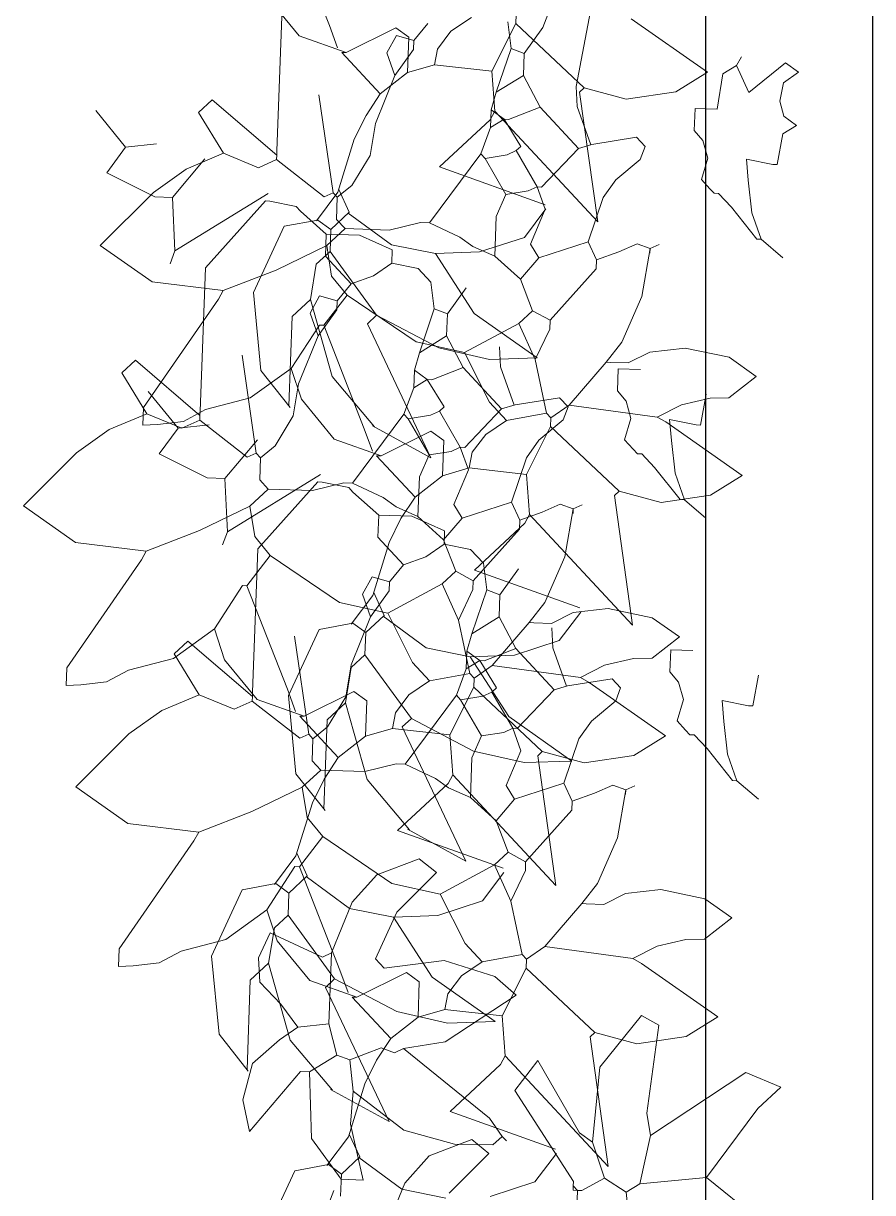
# Model space of a CAD drawing. Header units: millimetres. Extents: x 2667 to 2848, y -1 to 1765.
# Drawn here: x 2814.493 to 2815.001, y 1730.283 to 1730.983 of the extents above; entities that cross this region are included whole.
import ezdxf

# ---------------------------------------------------------------- set-up
doc = ezdxf.new("R2010")
doc.units = ezdxf.units.MM
doc.layers.add('PROIEZIONI', color=145, linetype='Continuous')
doc.layers.add('VERDE_giardino', color=74, linetype='Continuous', lineweight=9)

msp = doc.modelspace()

# ---------------------------------------------------------------- linework, layer by layer
at = {"layer": 'PROIEZIONI'}
for p, q in [((2814.90139, 1744.90356), (2814.90139, 1727.16743)), ((2815.00139, 1744.90356), (2815.00139, 1727.16743)), ((2814.90139, 1736.7425), (2814.90139, 1719.00637)), ((2815.00139, 1736.7425), (2815.00139, 1719.00637))]:
    msp.add_line(p, q, dxfattribs=at)
at = {"layer": 'VERDE_giardino'}
for p, q in [((2814.65191, 1731.04366), (2814.67619, 1730.98174)), ((2814.65811, 1730.9755), (2814.63855, 1730.99937)), ((2814.83385, 1730.99799), (2814.82397, 1730.94528)), ((2814.64789, 1730.99256), (2814.64476, 1730.90669)), ((2814.72678, 1730.9727), (2814.73512, 1730.98301)), ((2814.76129, 1730.9866), (2814.74885, 1730.97829)), ((2814.77338, 1730.95432), (2814.78769, 1730.98298)), ((2814.78292, 1730.98393), (2814.78499, 1730.96793)), ((2814.78769, 1730.98298), (2814.78789, 1730.98829)), ((2814.78769, 1730.98298), (2814.82875, 1730.94434)), ((2814.80403, 1730.9805), (2814.80696, 1730.98835)), ((2814.85679, 1730.98578), (2814.90248, 1730.95379)), ((2814.68622, 1730.96546), (2814.65811, 1730.9755)), ((2814.67619, 1730.98174), (2814.68101, 1730.9683)), ((2814.68622, 1730.96546), (2814.71594, 1730.9803)), ((2814.71059, 1730.96533), (2814.71628, 1730.97574)), ((2814.71594, 1730.9803), (2814.7237, 1730.9747)), ((2814.71628, 1730.97574), (2814.72678, 1730.9727)), ((2814.74885, 1730.97829), (2814.7408, 1730.96761)), ((2814.79284, 1730.96498), (2814.80403, 1730.9805)), ((2814.7237, 1730.9747), (2814.72293, 1730.9535)), ((2814.72659, 1730.9674), (2814.72678, 1730.9727)), ((2814.68356, 1730.96555), (2814.70654, 1730.94083)), ((2814.68356, 1730.96555), (2814.68622, 1730.96546)), ((2814.71541, 1730.95188), (2814.71059, 1730.96533)), ((2814.71541, 1730.95188), (2814.72659, 1730.9674)), ((2814.7408, 1730.96761), (2814.73902, 1730.95822)), ((2814.77607, 1730.94171), (2814.78499, 1730.96793)), ((2814.78499, 1730.96793), (2814.79284, 1730.96498)), ((2814.79236, 1730.95174), (2814.79284, 1730.96498)), ((2814.9228, 1730.96291), (2814.91995, 1730.9577)), ((2814.72293, 1730.9535), (2814.73902, 1730.95822)), ((2814.73902, 1730.95822), (2814.77338, 1730.95432)), ((2814.91181, 1730.95269), (2814.91995, 1730.9577)), ((2814.91995, 1730.9577), (2814.92733, 1730.94151)), ((2814.92733, 1730.94151), (2814.94921, 1730.95929)), ((2814.94921, 1730.95929), (2814.95696, 1730.9537)), ((2814.70374, 1730.92312), (2814.71541, 1730.95188)), ((2814.70654, 1730.94083), (2814.72293, 1730.9535)), ((2814.77338, 1730.95432), (2814.77516, 1730.93037)), ((2814.77607, 1730.94171), (2814.79236, 1730.95174)), ((2814.79236, 1730.95174), (2814.80229, 1730.9328)), ((2814.90248, 1730.95379), (2814.88351, 1730.94196)), ((2814.90839, 1730.93159), (2814.91181, 1730.95269)), ((2814.94806, 1730.94731), (2814.95696, 1730.9537)), ((2814.70654, 1730.94083), (2814.69811, 1730.92787)), ((2814.77304, 1730.93121), (2814.77607, 1730.94171)), ((2814.82397, 1730.94528), (2814.82454, 1730.93322)), ((2814.826, 1730.94178), (2814.82875, 1730.94434)), ((2814.83681, 1730.86406), (2814.826, 1730.94178)), ((2814.8539, 1730.93759), (2814.82875, 1730.94434)), ((2814.88351, 1730.94196), (2814.8539, 1730.93759)), ((2814.94577, 1730.93651), (2814.94806, 1730.94731)), ((2814.59783, 1730.92963), (2814.60607, 1730.93729)), ((2814.60607, 1730.93729), (2814.64467, 1730.90404)), ((2814.67834, 1730.88158), (2814.66987, 1730.94028)), ((2814.94828, 1730.92735), (2814.94577, 1730.93651)), ((2814.55411, 1730.90893), (2814.53633, 1730.93081)), ((2814.61286, 1730.9052), (2814.59783, 1730.92963)), ((2814.69811, 1730.92787), (2814.69109, 1730.91365)), ((2814.77232, 1730.92516), (2814.77516, 1730.93037)), ((2814.77265, 1730.92061), (2814.77304, 1730.93121)), ((2814.77304, 1730.93121), (2814.78079, 1730.92562)), ((2814.77516, 1730.93037), (2814.83681, 1730.86406)), ((2814.78344, 1730.92552), (2814.80229, 1730.9328)), ((2814.80229, 1730.9328), (2814.82527, 1730.90807)), ((2814.82454, 1730.93322), (2814.83273, 1730.91026)), ((2814.89465, 1730.91882), (2814.89514, 1730.93207)), ((2814.89514, 1730.93207), (2814.90839, 1730.93159)), ((2814.9558, 1730.9219), (2814.94828, 1730.92735)), ((2814.70374, 1730.92312), (2814.7005, 1730.90383)), ((2814.7421, 1730.89707), (2814.77232, 1730.92516)), ((2814.76677, 1730.9049), (2814.77265, 1730.92061)), ((2814.77265, 1730.92061), (2814.78079, 1730.92562)), ((2814.78079, 1730.92562), (2814.79081, 1730.90933)), ((2814.78079, 1730.92562), (2814.78344, 1730.92552)), ((2814.94766, 1730.91689), (2814.9558, 1730.9219)), ((2814.69109, 1730.91365), (2814.68125, 1730.88184)), ((2814.83332, 1730.91044), (2814.86001, 1730.91477)), ((2814.86001, 1730.91477), (2814.86512, 1730.90928)), ((2814.89979, 1730.9128), (2814.89465, 1730.91882)), ((2814.90273, 1730.90227), (2814.89979, 1730.9128)), ((2814.94434, 1730.89843), (2814.94766, 1730.91689)), ((2814.55411, 1730.90893), (2814.54292, 1730.89342)), ((2814.55411, 1730.90893), (2814.57275, 1730.9109)), ((2814.64467, 1730.90404), (2814.64476, 1730.90669)), ((2814.78267, 1730.90432), (2814.78807, 1730.90678)), ((2814.79081, 1730.90933), (2814.78807, 1730.90678)), ((2814.78807, 1730.90678), (2814.80055, 1730.88509)), ((2814.8032, 1730.885), (2814.82527, 1730.90807)), ((2814.82527, 1730.90807), (2814.83332, 1730.91044)), ((2814.86512, 1730.90928), (2814.86218, 1730.90143)), ((2814.58219, 1730.87871), (2814.60162, 1730.90189)), ((2814.59041, 1730.89566), (2814.61286, 1730.9052)), ((2814.61286, 1730.9052), (2814.63378, 1730.89648)), ((2814.63378, 1730.89648), (2814.64457, 1730.9014)), ((2814.64457, 1730.9014), (2814.64467, 1730.90404)), ((2814.64457, 1730.9014), (2814.67295, 1730.87913)), ((2814.7005, 1730.90383), (2814.68964, 1730.88595)), ((2814.73608, 1730.86356), (2814.76677, 1730.9049)), ((2814.76677, 1730.9049), (2814.76933, 1730.90215)), ((2814.76933, 1730.90215), (2814.78267, 1730.90432)), ((2814.76933, 1730.90215), (2814.7818, 1730.88047)), ((2814.86218, 1730.90143), (2814.84764, 1730.88931)), ((2814.89889, 1730.88947), (2814.90273, 1730.90227)), ((2814.92588, 1730.90176), (2814.94168, 1730.89853)), ((2814.92694, 1730.88914), (2814.92588, 1730.90176)), ((2814.94168, 1730.89853), (2814.94434, 1730.89843)), ((2814.54292, 1730.89342), (2814.5716, 1730.8791)), ((2814.57076, 1730.88175), (2814.59041, 1730.89566)), ((2814.80526, 1730.87441), (2814.7421, 1730.89707)), ((2814.68964, 1730.88595), (2814.6809, 1730.87884)), ((2814.79515, 1730.88264), (2814.80055, 1730.88509)), ((2814.80055, 1730.88509), (2814.80536, 1730.87165)), ((2814.80055, 1730.88509), (2814.8032, 1730.885)), ((2814.84764, 1730.88931), (2814.84013, 1730.87871)), ((2814.904, 1730.88398), (2814.89889, 1730.88947)), ((2814.92908, 1730.86957), (2814.92694, 1730.88914)), ((2814.53896, 1730.85001), (2814.57076, 1730.88175)), ((2814.5716, 1730.8791), (2814.58219, 1730.87871)), ((2814.58219, 1730.87871), (2814.58369, 1730.84681)), ((2814.58369, 1730.84681), (2814.63944, 1730.88113)), ((2814.68125, 1730.88184), (2814.66837, 1730.86476)), ((2814.67295, 1730.87913), (2814.67834, 1730.88158)), ((2814.67834, 1730.88158), (2814.6809, 1730.87884)), ((2814.6809, 1730.87884), (2814.68042, 1730.86559)), ((2814.68179, 1730.88358), (2814.68804, 1730.86986)), ((2814.77602, 1730.86741), (2814.7818, 1730.88047)), ((2814.7818, 1730.88047), (2814.79515, 1730.88264)), ((2814.84013, 1730.87871), (2814.83119, 1730.85213)), ((2814.904, 1730.88398), (2814.90656, 1730.88123)), ((2814.90656, 1730.88123), (2814.9092, 1730.88113)), ((2814.9092, 1730.88113), (2814.91686, 1730.87289)), ((2814.63785, 1730.87669), (2814.60189, 1730.8366)), ((2814.6405, 1730.87659), (2814.63785, 1730.87669)), ((2814.6405, 1730.87659), (2814.65631, 1730.87336)), ((2814.65631, 1730.87336), (2814.65886, 1730.87062)), ((2814.65886, 1730.87062), (2814.67428, 1730.85678)), ((2814.79292, 1730.85486), (2814.80576, 1730.87189)), ((2814.80536, 1730.87165), (2814.79664, 1730.85074)), ((2814.91686, 1730.87289), (2814.93209, 1730.85376)), ((2814.64911, 1730.86151), (2814.66929, 1730.86523)), ((2814.66929, 1730.86523), (2814.67705, 1730.85964)), ((2814.68804, 1730.86986), (2814.67705, 1730.85964)), ((2814.68042, 1730.86559), (2814.68552, 1730.8601)), ((2814.7133, 1730.85045), (2814.68744, 1730.86943)), ((2814.71203, 1730.85913), (2814.73077, 1730.86375)), ((2814.73077, 1730.86375), (2814.73608, 1730.86356)), ((2814.73608, 1730.86356), (2814.75433, 1730.85493)), ((2814.77515, 1730.84356), (2814.77602, 1730.86741)), ((2814.93475, 1730.85367), (2814.92908, 1730.86957)), ((2814.64911, 1730.86151), (2814.63078, 1730.82188)), ((2814.67428, 1730.85678), (2814.6738, 1730.84353)), ((2814.67428, 1730.85678), (2814.69419, 1730.8561)), ((2814.67454, 1730.84988), (2814.68552, 1730.8601)), ((2814.67657, 1730.84639), (2814.67705, 1730.85964)), ((2814.68552, 1730.8601), (2814.71203, 1730.85913)), ((2814.57008, 1730.82816), (2814.53896, 1730.85001)), ((2814.67454, 1730.84988), (2814.64438, 1730.8352)), ((2814.67744, 1730.83156), (2814.67454, 1730.84988)), ((2814.69419, 1730.8561), (2814.71374, 1730.84739)), ((2814.7396, 1730.84514), (2814.7133, 1730.85045)), ((2814.75433, 1730.85493), (2814.76209, 1730.84935)), ((2814.76612, 1730.84612), (2814.79292, 1730.85486)), ((2814.79664, 1730.85074), (2814.80165, 1730.84259)), ((2814.80165, 1730.84259), (2814.83119, 1730.85213)), ((2814.83119, 1730.85213), (2814.8361, 1730.84134)), ((2814.84955, 1730.84616), (2814.86034, 1730.85107)), ((2814.86034, 1730.85107), (2814.86819, 1730.84813)), ((2814.86819, 1730.84813), (2814.87359, 1730.85059)), ((2814.93209, 1730.85376), (2814.93475, 1730.85367)), ((2814.93475, 1730.85367), (2814.9476, 1730.84259)), ((2814.58369, 1730.84681), (2814.58075, 1730.83896)), ((2814.66833, 1730.83873), (2814.67657, 1730.84639)), ((2814.6738, 1730.84353), (2814.68912, 1730.82705)), ((2814.67657, 1730.84639), (2814.70437, 1730.80822)), ((2814.71345, 1730.83943), (2814.71374, 1730.84739)), ((2814.7396, 1730.84514), (2814.76612, 1730.84612)), ((2814.76274, 1730.80929), (2814.7396, 1730.84514)), ((2814.76209, 1730.84935), (2814.77515, 1730.84356)), ((2814.77515, 1730.84356), (2814.79057, 1730.82973)), ((2814.79057, 1730.82973), (2814.80165, 1730.84259)), ((2814.8361, 1730.84134), (2814.84955, 1730.84616)), ((2814.86314, 1730.81939), (2814.86819, 1730.84813)), ((2814.8681, 1730.84548), (2814.86819, 1730.84813)), ((2814.60189, 1730.8366), (2814.59876, 1730.75073)), ((2814.66491, 1730.81762), (2814.66833, 1730.83873)), ((2814.70256, 1730.83187), (2814.71345, 1730.83943)), ((2814.71345, 1730.83943), (2814.72926, 1730.83621)), ((2814.72926, 1730.83621), (2814.73692, 1730.82797)), ((2814.80825, 1730.8052), (2814.83591, 1730.83604)), ((2814.83591, 1730.83604), (2814.8361, 1730.84134)), ((2814.64438, 1730.8352), (2814.61252, 1730.82295)), ((2814.68673, 1730.82025), (2814.67744, 1730.83156)), ((2814.68912, 1730.82705), (2814.70256, 1730.83187)), ((2814.79057, 1730.82973), (2814.79785, 1730.81089)), ((2814.61252, 1730.82295), (2814.57008, 1730.82816)), ((2814.60968, 1730.81774), (2814.61252, 1730.82295)), ((2814.63078, 1730.82188), (2814.63519, 1730.77505)), ((2814.68078, 1730.81674), (2814.68912, 1730.82705)), ((2814.73692, 1730.82797), (2814.73899, 1730.81197)), ((2814.74684, 1730.80902), (2814.75803, 1730.82454)), ((2814.56487, 1730.75304), (2814.60968, 1730.81774)), ((2814.65392, 1730.80741), (2814.66491, 1730.81762)), ((2814.66459, 1730.80937), (2814.67028, 1730.81978)), ((2814.67784, 1730.77155), (2814.66491, 1730.81762)), ((2814.67028, 1730.81978), (2814.68078, 1730.81674)), ((2814.6728, 1730.80217), (2814.68673, 1730.82025)), ((2814.68059, 1730.81144), (2814.68078, 1730.81674)), ((2814.68673, 1730.82025), (2814.72816, 1730.79219)), ((2814.85122, 1730.79217), (2814.86314, 1730.81939)), ((2814.65197, 1730.75389), (2814.65392, 1730.80741)), ((2814.66941, 1730.79592), (2814.66459, 1730.80937)), ((2814.66941, 1730.79592), (2814.68059, 1730.81144)), ((2814.70437, 1730.80822), (2814.69888, 1730.80311)), ((2814.70437, 1730.80822), (2814.74162, 1730.78867)), ((2814.73007, 1730.78575), (2814.73899, 1730.81197)), ((2814.73899, 1730.81197), (2814.74684, 1730.80902)), ((2814.74636, 1730.79578), (2814.74684, 1730.80902)), ((2814.80047, 1730.78264), (2814.76274, 1730.80929)), ((2814.78961, 1730.80323), (2814.79785, 1730.81089)), ((2814.79785, 1730.81089), (2814.80825, 1730.8052)), ((2814.65329, 1730.77635), (2814.67015, 1730.80227)), ((2814.67015, 1730.80227), (2814.6728, 1730.80217)), ((2814.6728, 1730.80217), (2814.69708, 1730.74026)), ((2814.69888, 1730.80311), (2814.73698, 1730.72282)), ((2814.75713, 1730.78584), (2814.78961, 1730.80323)), ((2814.78961, 1730.80323), (2814.79943, 1730.78164)), ((2814.80806, 1730.7999), (2814.80825, 1730.8052)), ((2814.65774, 1730.76716), (2814.66941, 1730.79592)), ((2814.73007, 1730.78575), (2814.74636, 1730.79578)), ((2814.74636, 1730.79578), (2814.75629, 1730.77684)), ((2814.79943, 1730.78164), (2814.80806, 1730.7999)), ((2814.72816, 1730.79219), (2814.75713, 1730.78584)), ((2814.74162, 1730.78867), (2814.77192, 1730.78173)), ((2814.77797, 1730.78932), (2814.77854, 1730.77726)), ((2814.84183, 1730.78009), (2814.85122, 1730.79217)), ((2814.88908, 1730.78852), (2814.8681, 1730.78611)), ((2814.91548, 1730.78303), (2814.88908, 1730.78852)), ((2814.55183, 1730.77367), (2814.56007, 1730.78133)), ((2814.56007, 1730.78133), (2814.59867, 1730.74808)), ((2814.63234, 1730.72562), (2814.62387, 1730.78432)), ((2814.72704, 1730.77525), (2814.73007, 1730.78575)), ((2814.75713, 1730.78584), (2814.77197, 1730.7561)), ((2814.77192, 1730.78173), (2814.80047, 1730.78264)), ((2814.79943, 1730.78164), (2814.80622, 1730.74954)), ((2814.81967, 1730.75436), (2814.84183, 1730.78009)), ((2814.84183, 1730.78009), (2814.84449, 1730.77999)), ((2814.85509, 1730.77961), (2814.84449, 1730.77999)), ((2814.8681, 1730.78611), (2814.85509, 1730.77961)), ((2814.93175, 1730.77151), (2814.91548, 1730.78303)), ((2814.56686, 1730.74924), (2814.55183, 1730.77367)), ((2814.62876, 1730.75867), (2814.65329, 1730.77635)), ((2814.63519, 1730.77505), (2814.65272, 1730.75302)), ((2814.65944, 1730.75788), (2814.65329, 1730.77635)), ((2814.72665, 1730.76465), (2814.72704, 1730.77525)), ((2814.72704, 1730.77525), (2814.73479, 1730.76966)), ((2814.73744, 1730.76956), (2814.75629, 1730.77684)), ((2814.75629, 1730.77684), (2814.77927, 1730.75211)), ((2814.77854, 1730.77726), (2814.78673, 1730.7543)), ((2814.84865, 1730.76286), (2814.84914, 1730.77611)), ((2814.84914, 1730.77611), (2814.86239, 1730.77563)), ((2814.65774, 1730.76716), (2814.6545, 1730.74787)), ((2814.70323, 1730.74146), (2814.67784, 1730.77155)), ((2814.72665, 1730.76465), (2814.73479, 1730.76966)), ((2814.73479, 1730.76966), (2814.74481, 1730.75337)), ((2814.73479, 1730.76966), (2814.73744, 1730.76956)), ((2814.93175, 1730.77151), (2814.91537, 1730.75884)), ((2814.58553, 1730.74064), (2814.56775, 1730.76252)), ((2814.60196, 1730.75168), (2814.62876, 1730.75867)), ((2814.72077, 1730.74894), (2814.72665, 1730.76465)), ((2814.78732, 1730.75448), (2814.81401, 1730.75881)), ((2814.81401, 1730.75881), (2814.81912, 1730.75332)), ((2814.85379, 1730.75684), (2814.84865, 1730.76286)), ((2814.8869, 1730.7546), (2814.90414, 1730.75851)), ((2814.89834, 1730.74247), (2814.90166, 1730.76093)), ((2814.90414, 1730.75851), (2814.91537, 1730.75884)), ((2814.56448, 1730.74244), (2814.56487, 1730.75304)), ((2814.60196, 1730.75168), (2814.58874, 1730.74461)), ((2814.67899, 1730.73401), (2814.65944, 1730.75788)), ((2814.74481, 1730.75337), (2814.74207, 1730.75082)), ((2814.7572, 1730.72903), (2814.77927, 1730.75211)), ((2814.77197, 1730.7561), (2814.78218, 1730.74512)), ((2814.77927, 1730.75211), (2814.78732, 1730.75448)), ((2814.80877, 1730.7468), (2814.81967, 1730.75436)), ((2814.81912, 1730.75332), (2814.81618, 1730.74547)), ((2814.81967, 1730.75436), (2814.87248, 1730.74713)), ((2814.85673, 1730.74631), (2814.85379, 1730.75684)), ((2814.87248, 1730.74713), (2814.8869, 1730.7546)), ((2814.54441, 1730.7397), (2814.56686, 1730.74924)), ((2814.56686, 1730.74924), (2814.58778, 1730.74052)), ((2814.58874, 1730.74461), (2814.57335, 1730.74274)), ((2814.58778, 1730.74052), (2814.59857, 1730.74544)), ((2814.59857, 1730.74544), (2814.59867, 1730.74808)), ((2814.59857, 1730.74544), (2814.62695, 1730.72317)), ((2814.59867, 1730.74808), (2814.59876, 1730.75073)), ((2814.6545, 1730.74787), (2814.64364, 1730.72999)), ((2814.69008, 1730.7076), (2814.72077, 1730.74894)), ((2814.72077, 1730.74894), (2814.72333, 1730.74619)), ((2814.72333, 1730.74619), (2814.73667, 1730.74836)), ((2814.72333, 1730.74619), (2814.7358, 1730.72451)), ((2814.73667, 1730.74836), (2814.74207, 1730.75082)), ((2814.74207, 1730.75082), (2814.75455, 1730.72913)), ((2814.78218, 1730.74512), (2814.76974, 1730.7368)), ((2814.78218, 1730.74512), (2814.80622, 1730.74954)), ((2814.81618, 1730.74547), (2814.80164, 1730.73335)), ((2814.80622, 1730.74954), (2814.80877, 1730.7468)), ((2814.80858, 1730.7415), (2814.80877, 1730.7468)), ((2814.85289, 1730.73351), (2814.85673, 1730.74631)), ((2814.87248, 1730.74713), (2814.87768, 1730.74429)), ((2814.87988, 1730.7458), (2814.89568, 1730.74257)), ((2814.88094, 1730.73318), (2814.87988, 1730.7458)), ((2814.52476, 1730.72579), (2814.54441, 1730.7397)), ((2814.57335, 1730.74274), (2814.56448, 1730.74244)), ((2814.58553, 1730.74064), (2814.57434, 1730.72513)), ((2814.58553, 1730.74064), (2814.60418, 1730.74262)), ((2814.69708, 1730.74026), (2814.7019, 1730.72681)), ((2814.70196, 1730.74197), (2814.73698, 1730.72282)), ((2814.70711, 1730.72397), (2814.73683, 1730.73881)), ((2814.73683, 1730.73881), (2814.74459, 1730.73322)), ((2814.79427, 1730.71283), (2814.80858, 1730.7415)), ((2814.80858, 1730.7415), (2814.84964, 1730.70285)), ((2814.87768, 1730.74429), (2814.92337, 1730.71231)), ((2814.89568, 1730.74257), (2814.89834, 1730.74247)), ((2814.61361, 1730.71043), (2814.63304, 1730.7336)), ((2814.70711, 1730.72397), (2814.67899, 1730.73401)), ((2814.74459, 1730.73322), (2814.74382, 1730.71201)), ((2814.76974, 1730.7368), (2814.76169, 1730.72613)), ((2814.80164, 1730.73335), (2814.79413, 1730.72275)), ((2814.858, 1730.72802), (2814.85289, 1730.73351)), ((2814.88308, 1730.71361), (2814.88094, 1730.73318)), ((2814.49296, 1730.69405), (2814.52476, 1730.72579)), ((2814.57434, 1730.72513), (2814.60302, 1730.71081)), ((2814.62695, 1730.72317), (2814.63234, 1730.72562)), ((2814.63234, 1730.72562), (2814.6349, 1730.72288)), ((2814.64364, 1730.72999), (2814.6349, 1730.72288)), ((2814.70445, 1730.72407), (2814.72743, 1730.69935)), ((2814.70445, 1730.72407), (2814.70711, 1730.72397)), ((2814.73002, 1730.71145), (2814.7358, 1730.72451)), ((2814.7358, 1730.72451), (2814.74915, 1730.72668)), ((2814.74915, 1730.72668), (2814.75455, 1730.72913)), ((2814.75455, 1730.72913), (2814.75936, 1730.71569)), ((2814.75455, 1730.72913), (2814.7572, 1730.72903)), ((2814.76169, 1730.72613), (2814.75991, 1730.71674)), ((2814.858, 1730.72802), (2814.86056, 1730.72527)), ((2814.86056, 1730.72527), (2814.8632, 1730.72517)), ((2814.8632, 1730.72517), (2814.87086, 1730.71693)), ((2814.6349, 1730.72288), (2814.63442, 1730.70963)), ((2814.74382, 1730.71201), (2814.75991, 1730.71674)), ((2814.75991, 1730.71674), (2814.79427, 1730.71283)), ((2814.79413, 1730.72275), (2814.78519, 1730.69617)), ((2814.87086, 1730.71693), (2814.88609, 1730.6978)), ((2814.60302, 1730.71081), (2814.61361, 1730.71043)), ((2814.61361, 1730.71043), (2814.61511, 1730.67853)), ((2814.61511, 1730.67853), (2814.67086, 1730.71285)), ((2814.63442, 1730.70963), (2814.63952, 1730.70414)), ((2814.72743, 1730.69935), (2814.74382, 1730.71201)), ((2814.72915, 1730.6876), (2814.73002, 1730.71145)), ((2814.75936, 1730.71569), (2814.75064, 1730.69478)), ((2814.79427, 1730.71283), (2814.79605, 1730.68888)), ((2814.88875, 1730.69771), (2814.88308, 1730.71361)), ((2814.92337, 1730.71231), (2814.9044, 1730.70047)), ((2814.62854, 1730.69392), (2814.63952, 1730.70414)), ((2814.66927, 1730.7084), (2814.63331, 1730.66831)), ((2814.63952, 1730.70414), (2814.66603, 1730.70317)), ((2814.66603, 1730.70317), (2814.68477, 1730.70779)), ((2814.67192, 1730.7083), (2814.66927, 1730.7084)), ((2814.67192, 1730.7083), (2814.68773, 1730.70508)), ((2814.68477, 1730.70779), (2814.69008, 1730.7076)), ((2814.68773, 1730.70508), (2814.69028, 1730.70233)), ((2814.69008, 1730.7076), (2814.70833, 1730.69897)), ((2814.69028, 1730.70233), (2814.7057, 1730.6885)), ((2814.84689, 1730.7003), (2814.84964, 1730.70285)), ((2814.87479, 1730.69611), (2814.84964, 1730.70285)), ((2814.70833, 1730.69897), (2814.71609, 1730.69339)), ((2814.72743, 1730.69935), (2814.719, 1730.68638)), ((2814.75565, 1730.68663), (2814.78519, 1730.69617)), ((2814.78519, 1730.69617), (2814.7901, 1730.68538)), ((2814.8577, 1730.62257), (2814.84689, 1730.7003)), ((2814.9044, 1730.70047), (2814.87479, 1730.69611)), ((2814.88609, 1730.6978), (2814.88875, 1730.69771)), ((2814.88875, 1730.69771), (2814.9016, 1730.68663)), ((2814.52408, 1730.6722), (2814.49296, 1730.69405)), ((2814.62854, 1730.69392), (2814.59838, 1730.67924)), ((2814.63144, 1730.6756), (2814.62854, 1730.69392)), ((2814.7057, 1730.6885), (2814.70522, 1730.67524)), ((2814.7057, 1730.6885), (2814.72561, 1730.68782)), ((2814.71609, 1730.69339), (2814.72915, 1730.6876)), ((2814.75064, 1730.69478), (2814.75565, 1730.68663)), ((2814.7901, 1730.68538), (2814.80355, 1730.6902)), ((2814.79321, 1730.68368), (2814.79605, 1730.68888)), ((2814.79605, 1730.68888), (2814.8577, 1730.62257)), ((2814.80355, 1730.6902), (2814.81434, 1730.69511)), ((2814.81434, 1730.69511), (2814.82219, 1730.69217)), ((2814.81714, 1730.66343), (2814.82219, 1730.69217)), ((2814.8221, 1730.68952), (2814.82219, 1730.69217)), ((2814.82219, 1730.69217), (2814.82759, 1730.69463)), ((2814.719, 1730.68638), (2814.71198, 1730.67216)), ((2814.72561, 1730.68782), (2814.74516, 1730.6791)), ((2814.72915, 1730.6876), (2814.74457, 1730.67377)), ((2814.74457, 1730.67377), (2814.75565, 1730.68663)), ((2814.76299, 1730.65558), (2814.79321, 1730.68368)), ((2814.78991, 1730.68008), (2814.7901, 1730.68538)), ((2814.59838, 1730.67924), (2814.56652, 1730.66699)), ((2814.61511, 1730.67853), (2814.61217, 1730.67067)), ((2814.64073, 1730.66429), (2814.63144, 1730.6756)), ((2814.70522, 1730.67524), (2814.72054, 1730.65876)), ((2814.74487, 1730.67115), (2814.74516, 1730.6791)), ((2814.76225, 1730.64924), (2814.78991, 1730.68008)), ((2814.56652, 1730.66699), (2814.52408, 1730.6722)), ((2814.63331, 1730.66831), (2814.63018, 1730.58244)), ((2814.71198, 1730.67216), (2814.70214, 1730.64035)), ((2814.73399, 1730.66358), (2814.74487, 1730.67115)), ((2814.74457, 1730.67377), (2814.75185, 1730.65493)), ((2814.74487, 1730.67115), (2814.76068, 1730.66792)), ((2814.76068, 1730.66792), (2814.76834, 1730.65968)), ((2814.51887, 1730.59708), (2814.56368, 1730.66178)), ((2814.56368, 1730.66178), (2814.56652, 1730.66699)), ((2814.6268, 1730.64621), (2814.64073, 1730.66429)), ((2814.64073, 1730.66429), (2814.68216, 1730.63623)), ((2814.72054, 1730.65876), (2814.73399, 1730.66358)), ((2814.80522, 1730.63621), (2814.81714, 1730.66343)), ((2814.7122, 1730.64846), (2814.72054, 1730.65876)), ((2814.74361, 1730.64727), (2814.75185, 1730.65493)), ((2814.75185, 1730.65493), (2814.76225, 1730.64924)), ((2814.82615, 1730.63293), (2814.76299, 1730.65558)), ((2814.76834, 1730.65968), (2814.77041, 1730.64368)), ((2814.77826, 1730.64074), (2814.78945, 1730.65625)), ((2814.60729, 1730.62039), (2814.62415, 1730.64631)), ((2814.62415, 1730.64631), (2814.6268, 1730.64621)), ((2814.69601, 1730.64108), (2814.7017, 1730.65149)), ((2814.7017, 1730.65149), (2814.7122, 1730.64846)), ((2814.71113, 1730.62988), (2814.74361, 1730.64727)), ((2814.71201, 1730.64315), (2814.7122, 1730.64846)), ((2814.74361, 1730.64727), (2814.75343, 1730.62568)), ((2814.76206, 1730.64394), (2814.76225, 1730.64924)), ((2814.6268, 1730.64621), (2814.65108, 1730.5843)), ((2814.70214, 1730.64035), (2814.68926, 1730.62327)), ((2814.70083, 1730.62764), (2814.69601, 1730.64108)), ((2814.70083, 1730.62764), (2814.71201, 1730.64315)), ((2814.70268, 1730.64209), (2814.70892, 1730.62837)), ((2814.75343, 1730.62568), (2814.76206, 1730.64394)), ((2814.76149, 1730.61747), (2814.77041, 1730.64368)), ((2814.77041, 1730.64368), (2814.77826, 1730.64074)), ((2814.77778, 1730.62749), (2814.77826, 1730.64074)), ((2814.68216, 1730.63623), (2814.71113, 1730.62988)), ((2814.79583, 1730.62413), (2814.80522, 1730.63621)), ((2814.84308, 1730.63256), (2814.8221, 1730.63015)), ((2814.86948, 1730.62707), (2814.84308, 1730.63256)), ((2814.68916, 1730.59888), (2814.70083, 1730.62764)), ((2814.70892, 1730.62837), (2814.69794, 1730.61815)), ((2814.73419, 1730.60896), (2814.70832, 1730.62794)), ((2814.71113, 1730.62988), (2814.72597, 1730.60014)), ((2814.75343, 1730.62568), (2814.76022, 1730.59358)), ((2814.76149, 1730.61747), (2814.77778, 1730.62749)), ((2814.77778, 1730.62749), (2814.78771, 1730.60855)), ((2814.8221, 1730.63015), (2814.80909, 1730.62365)), ((2814.81381, 1730.61338), (2814.82665, 1730.63041)), ((2814.88575, 1730.61555), (2814.86948, 1730.62707)), ((2814.58276, 1730.60271), (2814.60729, 1730.62039)), ((2814.61344, 1730.60192), (2814.60729, 1730.62039)), ((2814.67, 1730.62002), (2814.65167, 1730.58039)), ((2814.67, 1730.62002), (2814.69018, 1730.62374)), ((2814.69018, 1730.62374), (2814.69794, 1730.61815)), ((2814.77367, 1730.5984), (2814.79583, 1730.62413)), ((2814.79583, 1730.62413), (2814.79849, 1730.62403)), ((2814.80909, 1730.62365), (2814.79849, 1730.62403)), ((2814.80939, 1730.62103), (2814.80996, 1730.60897)), ((2814.58325, 1730.60539), (2814.59149, 1730.61305)), ((2814.59149, 1730.61305), (2814.63009, 1730.5798)), ((2814.66377, 1730.55734), (2814.65529, 1730.61603)), ((2814.69746, 1730.6049), (2814.69794, 1730.61815)), ((2814.75846, 1730.60696), (2814.76149, 1730.61747)), ((2814.78701, 1730.60463), (2814.81381, 1730.61338)), ((2814.88575, 1730.61555), (2814.86937, 1730.60288)), ((2814.59829, 1730.58096), (2814.58325, 1730.60539)), ((2814.68922, 1730.59724), (2814.69746, 1730.6049)), ((2814.69746, 1730.6049), (2814.72526, 1730.56674)), ((2814.76049, 1730.60365), (2814.73419, 1730.60896)), ((2814.75807, 1730.59637), (2814.75846, 1730.60696)), ((2814.75846, 1730.60696), (2814.76621, 1730.60137)), ((2814.76049, 1730.60365), (2814.78701, 1730.60463)), ((2814.76886, 1730.60127), (2814.78771, 1730.60855)), ((2814.78771, 1730.60855), (2814.81069, 1730.58383)), ((2814.80996, 1730.60897), (2814.81815, 1730.58601)), ((2814.88007, 1730.59457), (2814.88056, 1730.60782)), ((2814.88056, 1730.60782), (2814.89381, 1730.60734)), ((2814.55596, 1730.59572), (2814.58276, 1730.60271)), ((2814.63299, 1730.57805), (2814.61344, 1730.60192)), ((2814.68916, 1730.59888), (2814.68592, 1730.57959)), ((2814.72597, 1730.60014), (2814.73618, 1730.58916)), ((2814.75807, 1730.59637), (2814.76621, 1730.60137)), ((2814.78363, 1730.56781), (2814.76049, 1730.60365)), ((2814.76277, 1730.59084), (2814.77367, 1730.5984)), ((2814.76621, 1730.60137), (2814.77623, 1730.58508)), ((2814.76621, 1730.60137), (2814.76886, 1730.60127)), ((2814.77367, 1730.5984), (2814.82648, 1730.59117)), ((2814.82648, 1730.59117), (2814.8409, 1730.59864)), ((2814.8409, 1730.59864), (2814.85814, 1730.60255)), ((2814.85814, 1730.60255), (2814.86937, 1730.60288)), ((2814.51848, 1730.58648), (2814.51887, 1730.59708)), ((2814.55596, 1730.59572), (2814.54274, 1730.58865)), ((2814.6858, 1730.57613), (2814.68922, 1730.59724)), ((2814.73618, 1730.58916), (2814.76022, 1730.59358)), ((2814.75219, 1730.58066), (2814.75807, 1730.59637)), ((2814.76022, 1730.59358), (2814.76277, 1730.59084)), ((2814.76258, 1730.58554), (2814.76277, 1730.59084)), ((2814.81874, 1730.58619), (2814.84543, 1730.59052)), ((2814.82648, 1730.59117), (2814.83168, 1730.58833)), ((2814.84543, 1730.59052), (2814.85054, 1730.58503)), ((2814.88521, 1730.58855), (2814.88007, 1730.59457)), ((2814.92976, 1730.57419), (2814.93308, 1730.59264)), ((2814.52735, 1730.58678), (2814.51848, 1730.58648)), ((2814.54274, 1730.58865), (2814.52735, 1730.58678)), ((2814.65108, 1730.5843), (2814.6559, 1730.57085)), ((2814.73618, 1730.58916), (2814.72374, 1730.58084)), ((2814.74827, 1730.55687), (2814.76258, 1730.58554)), ((2814.76258, 1730.58554), (2814.80364, 1730.54689)), ((2814.77623, 1730.58508), (2814.77349, 1730.58253)), ((2814.78862, 1730.56075), (2814.81069, 1730.58383)), ((2814.81069, 1730.58383), (2814.81874, 1730.58619)), ((2814.83168, 1730.58833), (2814.87737, 1730.55635)), ((2814.85054, 1730.58503), (2814.8476, 1730.57718)), ((2814.88815, 1730.57802), (2814.88521, 1730.58855)), ((2814.57583, 1730.57141), (2814.59829, 1730.58096)), ((2814.59829, 1730.58096), (2814.6192, 1730.57223)), ((2814.6192, 1730.57223), (2814.62999, 1730.57715)), ((2814.62999, 1730.57715), (2814.63009, 1730.5798)), ((2814.62999, 1730.57715), (2814.65837, 1730.55488)), ((2814.63009, 1730.5798), (2814.63018, 1730.58244)), ((2814.66111, 1730.56801), (2814.63299, 1730.57805)), ((2814.65167, 1730.58039), (2814.65608, 1730.53356)), ((2814.66111, 1730.56801), (2814.69083, 1730.58285)), ((2814.68592, 1730.57959), (2814.67506, 1730.56171)), ((2814.69083, 1730.58285), (2814.69859, 1730.57726)), ((2814.69859, 1730.57726), (2814.69782, 1730.55605)), ((2814.72374, 1730.58084), (2814.71569, 1730.57017)), ((2814.7215, 1730.53931), (2814.75219, 1730.58066)), ((2814.75219, 1730.58066), (2814.75475, 1730.57791)), ((2814.75475, 1730.57791), (2814.76809, 1730.58008)), ((2814.75475, 1730.57791), (2814.76722, 1730.55623)), ((2814.76809, 1730.58008), (2814.77349, 1730.58253)), ((2814.77349, 1730.58253), (2814.78597, 1730.56084)), ((2814.8476, 1730.57718), (2814.83306, 1730.56507)), ((2814.88432, 1730.56522), (2814.88815, 1730.57802)), ((2814.9113, 1730.57751), (2814.9271, 1730.57428)), ((2814.91236, 1730.5649), (2814.9113, 1730.57751)), ((2814.55618, 1730.55751), (2814.57583, 1730.57141)), ((2814.6748, 1730.56592), (2814.6858, 1730.57613)), ((2814.69873, 1730.53007), (2814.6858, 1730.57613)), ((2814.71569, 1730.57017), (2814.71391, 1730.56078)), ((2814.9271, 1730.57428), (2814.92976, 1730.57419)), ((2814.65845, 1730.56811), (2814.68143, 1730.54339)), ((2814.65845, 1730.56811), (2814.66111, 1730.56801)), ((2814.67285, 1730.51241), (2814.6748, 1730.56592)), ((2814.72526, 1730.56674), (2814.71976, 1730.56163)), ((2814.72526, 1730.56674), (2814.7625, 1730.54719)), ((2814.82136, 1730.54115), (2814.78363, 1730.56781)), ((2814.83306, 1730.56507), (2814.82555, 1730.55446)), ((2814.88943, 1730.55973), (2814.88432, 1730.56522)), ((2814.9145, 1730.54533), (2814.91236, 1730.5649)), ((2814.52438, 1730.52576), (2814.55618, 1730.55751)), ((2814.65837, 1730.55488), (2814.66377, 1730.55734)), ((2814.66377, 1730.55734), (2814.66632, 1730.55459)), ((2814.67506, 1730.56171), (2814.66632, 1730.55459)), ((2814.68143, 1730.54339), (2814.69782, 1730.55605)), ((2814.69782, 1730.55605), (2814.71391, 1730.56078)), ((2814.71391, 1730.56078), (2814.74827, 1730.55687)), ((2814.71976, 1730.56163), (2814.75787, 1730.48133)), ((2814.74827, 1730.55687), (2814.75005, 1730.53292)), ((2814.76144, 1730.54317), (2814.76722, 1730.55623)), ((2814.76722, 1730.55623), (2814.78057, 1730.55839)), ((2814.78057, 1730.55839), (2814.78597, 1730.56084)), ((2814.78597, 1730.56084), (2814.79078, 1730.54741)), ((2814.78597, 1730.56084), (2814.78862, 1730.56075)), ((2814.87737, 1730.55635), (2814.8584, 1730.54451)), ((2814.88943, 1730.55973), (2814.89198, 1730.55698)), ((2814.89198, 1730.55698), (2814.89462, 1730.55689)), ((2814.89462, 1730.55689), (2814.90228, 1730.54865)), ((2814.66632, 1730.55459), (2814.66584, 1730.54134)), ((2814.82555, 1730.55446), (2814.81661, 1730.52788)), ((2814.90228, 1730.54865), (2814.91751, 1730.52952)), ((2814.66584, 1730.54134), (2814.67094, 1730.53585)), ((2814.68143, 1730.54339), (2814.673, 1730.53042)), ((2814.76057, 1730.51931), (2814.76144, 1730.54317)), ((2814.7625, 1730.54719), (2814.79281, 1730.54025)), ((2814.79078, 1730.54741), (2814.78206, 1730.52649)), ((2814.80089, 1730.54434), (2814.80364, 1730.54689)), ((2814.8117, 1730.46661), (2814.80089, 1730.54434)), ((2814.82879, 1730.54015), (2814.80364, 1730.54689)), ((2814.8584, 1730.54451), (2814.82879, 1730.54015)), ((2814.92017, 1730.52942), (2814.9145, 1730.54533)), ((2814.65996, 1730.52563), (2814.67094, 1730.53585)), ((2814.67094, 1730.53585), (2814.69745, 1730.53488)), ((2814.69745, 1730.53488), (2814.71619, 1730.5395)), ((2814.71619, 1730.5395), (2814.7215, 1730.53931)), ((2814.7215, 1730.53931), (2814.73975, 1730.53068)), ((2814.79281, 1730.54025), (2814.82136, 1730.54115)), ((2814.65608, 1730.53356), (2814.67361, 1730.51154)), ((2814.673, 1730.53042), (2814.66598, 1730.5162)), ((2814.72412, 1730.49997), (2814.69873, 1730.53007)), ((2814.71699, 1730.49962), (2814.74721, 1730.52772)), ((2814.73975, 1730.53068), (2814.74751, 1730.5251)), ((2814.74721, 1730.52772), (2814.75005, 1730.53292)), ((2814.75005, 1730.53292), (2814.8117, 1730.46661)), ((2814.78707, 1730.51835), (2814.81661, 1730.52788)), ((2814.81661, 1730.52788), (2814.82152, 1730.51709)), ((2814.91751, 1730.52952), (2814.92017, 1730.52942)), ((2814.92017, 1730.52942), (2814.93303, 1730.51834)), ((2814.5555, 1730.50391), (2814.52438, 1730.52576)), ((2814.65996, 1730.52563), (2814.6298, 1730.51095)), ((2814.66286, 1730.50731), (2814.65996, 1730.52563)), ((2814.74751, 1730.5251), (2814.76057, 1730.51931)), ((2814.78206, 1730.52649), (2814.78707, 1730.51835)), ((2814.82152, 1730.51709), (2814.83497, 1730.52191)), ((2814.83497, 1730.52191), (2814.84576, 1730.52682)), ((2814.84576, 1730.52682), (2814.85362, 1730.52388)), ((2814.84856, 1730.49514), (2814.85362, 1730.52388)), ((2814.85352, 1730.52124), (2814.85362, 1730.52388)), ((2814.85362, 1730.52388), (2814.85901, 1730.52634)), ((2814.66598, 1730.5162), (2814.65614, 1730.48439)), ((2814.76057, 1730.51931), (2814.77599, 1730.50548)), ((2814.77599, 1730.50548), (2814.78707, 1730.51835)), ((2814.82133, 1730.51179), (2814.82152, 1730.51709)), ((2814.6298, 1730.51095), (2814.59794, 1730.4987)), ((2814.67215, 1730.496), (2814.66286, 1730.50731)), ((2814.79367, 1730.48095), (2814.82133, 1730.51179)), ((2814.59794, 1730.4987), (2814.5555, 1730.50391)), ((2814.78015, 1730.47697), (2814.71699, 1730.49962)), ((2814.72285, 1730.50048), (2814.75787, 1730.48133)), ((2814.77599, 1730.50548), (2814.78327, 1730.48664)), ((2814.55029, 1730.4288), (2814.5951, 1730.4935)), ((2814.5951, 1730.4935), (2814.59794, 1730.4987)), ((2814.65822, 1730.47793), (2814.67215, 1730.496)), ((2814.67215, 1730.496), (2814.71359, 1730.46795)), ((2814.83664, 1730.46792), (2814.84856, 1730.49514)), ((2814.65668, 1730.48613), (2814.66292, 1730.47241)), ((2814.77503, 1730.47898), (2814.78327, 1730.48664)), ((2814.78327, 1730.48664), (2814.79367, 1730.48095)), ((2814.65614, 1730.48439), (2814.64326, 1730.46731)), ((2814.72993, 1730.48275), (2814.70454, 1730.47316)), ((2814.74023, 1730.47442), (2814.72993, 1730.48275)), ((2814.74255, 1730.46159), (2814.77503, 1730.47898)), ((2814.77503, 1730.47898), (2814.78485, 1730.45739)), ((2814.79348, 1730.47566), (2814.79367, 1730.48095)), ((2814.63871, 1730.4521), (2814.65557, 1730.47802)), ((2814.66292, 1730.47241), (2814.65194, 1730.46219)), ((2814.65557, 1730.47802), (2814.65822, 1730.47793)), ((2814.65822, 1730.47793), (2814.6825, 1730.41601)), ((2814.68819, 1730.453), (2814.66232, 1730.47198)), ((2814.70454, 1730.47316), (2814.68989, 1730.45663)), ((2814.71649, 1730.45079), (2814.74023, 1730.47442)), ((2814.76781, 1730.45742), (2814.78065, 1730.47445)), ((2814.78485, 1730.45739), (2814.79348, 1730.47566)), ((2814.624, 1730.46406), (2814.64418, 1730.46778)), ((2814.64418, 1730.46778), (2814.65194, 1730.46219)), ((2814.71359, 1730.46795), (2814.74255, 1730.46159)), ((2814.82725, 1730.45584), (2814.83664, 1730.46792)), ((2814.8745, 1730.46428), (2814.85352, 1730.46187)), ((2814.9009, 1730.45878), (2814.8745, 1730.46428)), ((2814.624, 1730.46406), (2814.60567, 1730.42443)), ((2814.65146, 1730.44894), (2814.65194, 1730.46219)), ((2814.74101, 1730.44867), (2814.76781, 1730.45742)), ((2814.74255, 1730.46159), (2814.75739, 1730.43186)), ((2814.78485, 1730.45739), (2814.79164, 1730.4253)), ((2814.85352, 1730.46187), (2814.84051, 1730.45536)), ((2814.91717, 1730.44726), (2814.9009, 1730.45878)), ((2814.61418, 1730.43442), (2814.63871, 1730.4521)), ((2814.64486, 1730.43363), (2814.63871, 1730.4521)), ((2814.68989, 1730.45663), (2814.67744, 1730.42628)), ((2814.71449, 1730.44769), (2814.68819, 1730.453)), ((2814.70385, 1730.42267), (2814.71649, 1730.45079)), ((2814.80509, 1730.43012), (2814.82725, 1730.45584)), ((2814.82725, 1730.45584), (2814.82991, 1730.45575)), ((2814.84051, 1730.45536), (2814.82991, 1730.45575)), ((2814.64322, 1730.44128), (2814.65146, 1730.44894)), ((2814.65146, 1730.44894), (2814.67926, 1730.41078)), ((2814.71449, 1730.44769), (2814.74101, 1730.44867)), ((2814.73763, 1730.41185), (2814.71449, 1730.44769)), ((2814.91717, 1730.44726), (2814.90079, 1730.43459)), ((2814.64073, 1730.43824), (2814.63379, 1730.42334)), ((2814.6398, 1730.42017), (2814.64322, 1730.44128)), ((2814.64073, 1730.43824), (2814.67205, 1730.42382)), ((2814.58738, 1730.42744), (2814.61418, 1730.43442)), ((2814.66441, 1730.40977), (2814.64486, 1730.43363)), ((2814.75739, 1730.43186), (2814.7676, 1730.42087)), ((2814.79419, 1730.42255), (2814.80509, 1730.43012)), ((2814.80509, 1730.43012), (2814.8579, 1730.42288)), ((2814.8579, 1730.42288), (2814.87232, 1730.43035)), ((2814.87232, 1730.43035), (2814.88956, 1730.43426)), ((2814.88956, 1730.43426), (2814.90079, 1730.43459)), ((2814.5499, 1730.41819), (2814.55029, 1730.4288)), ((2814.58738, 1730.42744), (2814.57416, 1730.42037)), ((2814.60567, 1730.42443), (2814.61008, 1730.3776)), ((2814.63379, 1730.42334), (2814.63453, 1730.40869)), ((2814.67205, 1730.42382), (2814.67744, 1730.42628)), ((2814.6759, 1730.38388), (2814.67744, 1730.42628)), ((2814.70385, 1730.42267), (2814.70896, 1730.41717)), ((2814.7676, 1730.42087), (2814.79164, 1730.4253)), ((2814.79164, 1730.4253), (2814.79419, 1730.42255)), ((2814.794, 1730.41725), (2814.79419, 1730.42255)), ((2814.8579, 1730.42288), (2814.8631, 1730.42004)), ((2814.55877, 1730.41849), (2814.5499, 1730.41819)), ((2814.57416, 1730.42037), (2814.55877, 1730.41849)), ((2814.6288, 1730.40996), (2814.6398, 1730.42017)), ((2814.65273, 1730.3741), (2814.6398, 1730.42017)), ((2814.6825, 1730.41601), (2814.68732, 1730.40256)), ((2814.74479, 1730.42173), (2814.70896, 1730.41717)), ((2814.77512, 1730.41211), (2814.74479, 1730.42173)), ((2814.7676, 1730.42087), (2814.75516, 1730.41255)), ((2814.77969, 1730.38859), (2814.794, 1730.41725)), ((2814.794, 1730.41725), (2814.83506, 1730.37861)), ((2814.8631, 1730.42004), (2814.90879, 1730.38806)), ((2814.62685, 1730.35645), (2814.6288, 1730.40996)), ((2814.63453, 1730.40869), (2814.64714, 1730.39554)), ((2814.69253, 1730.39972), (2814.66441, 1730.40977)), ((2814.67926, 1730.41078), (2814.67376, 1730.40567)), ((2814.67926, 1730.41078), (2814.7165, 1730.39123)), ((2814.69253, 1730.39972), (2814.72225, 1730.41456)), ((2814.72225, 1730.41456), (2814.73001, 1730.40897)), ((2814.73001, 1730.40897), (2814.72924, 1730.38777)), ((2814.77536, 1730.38519), (2814.73763, 1730.41185)), ((2814.75516, 1730.41255), (2814.74711, 1730.40188)), ((2814.78798, 1730.40103), (2814.77512, 1730.41211)), ((2814.67376, 1730.40567), (2814.71187, 1730.32537)), ((2814.74711, 1730.40188), (2814.74533, 1730.39249)), ((2814.64714, 1730.39554), (2814.65725, 1730.38191)), ((2814.68987, 1730.39982), (2814.71285, 1730.3751)), ((2814.68987, 1730.39982), (2814.69253, 1730.39972)), ((2814.74557, 1730.37296), (2814.78798, 1730.40102)), ((2814.71285, 1730.3751), (2814.72924, 1730.38777)), ((2814.7165, 1730.39123), (2814.74681, 1730.38429)), ((2814.72924, 1730.38777), (2814.74533, 1730.39249)), ((2814.74533, 1730.39249), (2814.77969, 1730.38859)), ((2814.77969, 1730.38859), (2814.78147, 1730.36464)), ((2814.83803, 1730.35788), (2814.86304, 1730.38881)), ((2814.86304, 1730.38881), (2814.87345, 1730.38313)), ((2814.90879, 1730.38806), (2814.88982, 1730.37622)), ((2814.65725, 1730.38191), (2814.64636, 1730.37434)), ((2814.65725, 1730.38191), (2814.6759, 1730.38388)), ((2814.6759, 1730.38388), (2814.68052, 1730.36514)), ((2814.74681, 1730.38429), (2814.77536, 1730.38519)), ((2814.87345, 1730.38313), (2814.86622, 1730.33032)), ((2814.61008, 1730.3776), (2814.62761, 1730.35558)), ((2814.64636, 1730.37434), (2814.6302, 1730.3601)), ((2814.67812, 1730.34401), (2814.65273, 1730.3741)), ((2814.71285, 1730.3751), (2814.70442, 1730.36214)), ((2814.83231, 1730.37605), (2814.83506, 1730.37861)), ((2814.84312, 1730.29832), (2814.83231, 1730.37605)), ((2814.86021, 1730.37186), (2814.83506, 1730.37861)), ((2814.88982, 1730.37622), (2814.86021, 1730.37186)), ((2814.68838, 1730.36219), (2814.70722, 1730.36947)), ((2814.70722, 1730.36947), (2814.71507, 1730.36653)), ((2814.71507, 1730.36653), (2814.72047, 1730.36898)), ((2814.72047, 1730.36898), (2814.74557, 1730.37296)), ((2814.72047, 1730.36898), (2814.77203, 1730.3273)), ((2814.6302, 1730.3601), (2814.62431, 1730.33838)), ((2814.66424, 1730.35511), (2814.68052, 1730.36514)), ((2814.68052, 1730.36514), (2814.68838, 1730.36219)), ((2814.68838, 1730.36219), (2814.69035, 1730.34355)), ((2814.70442, 1730.36214), (2814.6974, 1730.34792)), ((2814.74841, 1730.33134), (2814.77863, 1730.35943)), ((2814.77863, 1730.35943), (2814.78147, 1730.36464)), ((2814.78147, 1730.36464), (2814.84312, 1730.29832)), ((2814.7871, 1730.34381), (2814.80102, 1730.36189)), ((2814.80102, 1730.36189), (2814.82598, 1730.31851)), ((2814.62843, 1730.31927), (2814.65893, 1730.3553)), ((2814.65893, 1730.3553), (2814.66424, 1730.35511)), ((2814.66424, 1730.35511), (2814.66544, 1730.31526)), ((2814.83374, 1730.31293), (2814.83803, 1730.35788)), ((2814.86839, 1730.31697), (2814.92549, 1730.35469)), ((2814.92549, 1730.35469), (2814.9464, 1730.34597)), ((2814.6974, 1730.34792), (2814.68756, 1730.31611)), ((2814.93267, 1730.33321), (2814.9464, 1730.34597)), ((2814.62431, 1730.33838), (2814.62843, 1730.31927)), ((2814.67685, 1730.34452), (2814.71187, 1730.32537)), ((2814.69035, 1730.34354), (2814.68889, 1730.32384)), ((2814.69035, 1730.34354), (2814.72067, 1730.32025)), ((2814.7871, 1730.34381), (2814.82227, 1730.28946)), ((2814.81157, 1730.30868), (2814.74841, 1730.33134)), ((2814.90197, 1730.29186), (2814.93267, 1730.33321)), ((2814.77203, 1730.3273), (2814.77959, 1730.31641)), ((2814.86622, 1730.33032), (2814.86839, 1730.31697)), ((2814.6881, 1730.31785), (2814.69434, 1730.30412)), ((2814.68889, 1730.32384), (2814.69637, 1730.29025)), ((2814.72067, 1730.32025), (2814.751, 1730.31183)), ((2814.82598, 1730.31851), (2814.83374, 1730.31293)), ((2814.66544, 1730.31526), (2814.68312, 1730.29073)), ((2814.68756, 1730.31611), (2814.67468, 1730.29903)), ((2814.76135, 1730.31447), (2814.73596, 1730.30487)), ((2814.751, 1730.31183), (2814.7741, 1730.3113)), ((2814.77166, 1730.30613), (2814.76135, 1730.31447)), ((2814.7741, 1730.3113), (2814.77959, 1730.31641)), ((2814.77959, 1730.31641), (2814.78214, 1730.31367)), ((2814.83374, 1730.31293), (2814.84092, 1730.29143)), ((2814.86202, 1730.28801), (2814.86839, 1730.31697)), ((2814.69434, 1730.30412), (2814.68336, 1730.2939)), ((2814.71961, 1730.28472), (2814.69375, 1730.30369)), ((2814.73596, 1730.30487), (2814.72131, 1730.28835)), ((2814.74791, 1730.2825), (2814.77166, 1730.30613)), ((2814.79923, 1730.28913), (2814.81207, 1730.30616)), ((2814.65542, 1730.29577), (2814.6756, 1730.2995)), ((2814.6756, 1730.2995), (2814.68336, 1730.2939)), ((2814.65542, 1730.29577), (2814.63709, 1730.25615)), ((2814.68288, 1730.28066), (2814.68336, 1730.2939)), ((2814.68312, 1730.29073), (2814.69637, 1730.29025)), ((2814.82217, 1730.28681), (2814.82227, 1730.28946)), ((2814.82738, 1730.28397), (2814.84092, 1730.29143)), ((2814.84092, 1730.29143), (2814.85388, 1730.283)), ((2814.86202, 1730.28801), (2814.90197, 1730.29186)), ((2814.90197, 1730.29186), (2814.94322, 1730.25851)), ((2814.67583, 1730.27622), (2814.67877, 1730.28407)), ((2814.72131, 1730.28835), (2814.70886, 1730.25799)), ((2814.74591, 1730.2794), (2814.71961, 1730.28472)), ((2814.77243, 1730.28038), (2814.79923, 1730.28913)), ((2814.82207, 1730.28416), (2814.82217, 1730.28681)), ((2814.82207, 1730.28416), (2814.82473, 1730.28406)), ((2814.82217, 1730.28681), (2814.82473, 1730.28406)), ((2814.82473, 1730.28406), (2814.82405, 1730.26551)), ((2814.82473, 1730.28406), (2814.82738, 1730.28397)), ((2814.85388, 1730.283), (2814.86202, 1730.28801)), ((2814.85388, 1730.283), (2814.85586, 1730.26436))]:
    msp.add_line(p, q, dxfattribs=at)
for centre, start, end in [((2814.64911, 1730.86151), 100.71749, 155.44648), ((2814.60189, 1730.8366), 137.75721, 177.56019), ((2814.63331, 1730.66831), 137.75721, 177.56019), ((2814.67, 1730.62002), 100.71749, 155.44648), ((2814.624, 1730.46406), 100.71749, 155.44648), ((2814.65542, 1730.29577), 100.71749, 155.44648)]:
    msp.add_arc(centre, 0.000000331, start, end, dxfattribs=at)

doc.saveas('drawing.dxf')
